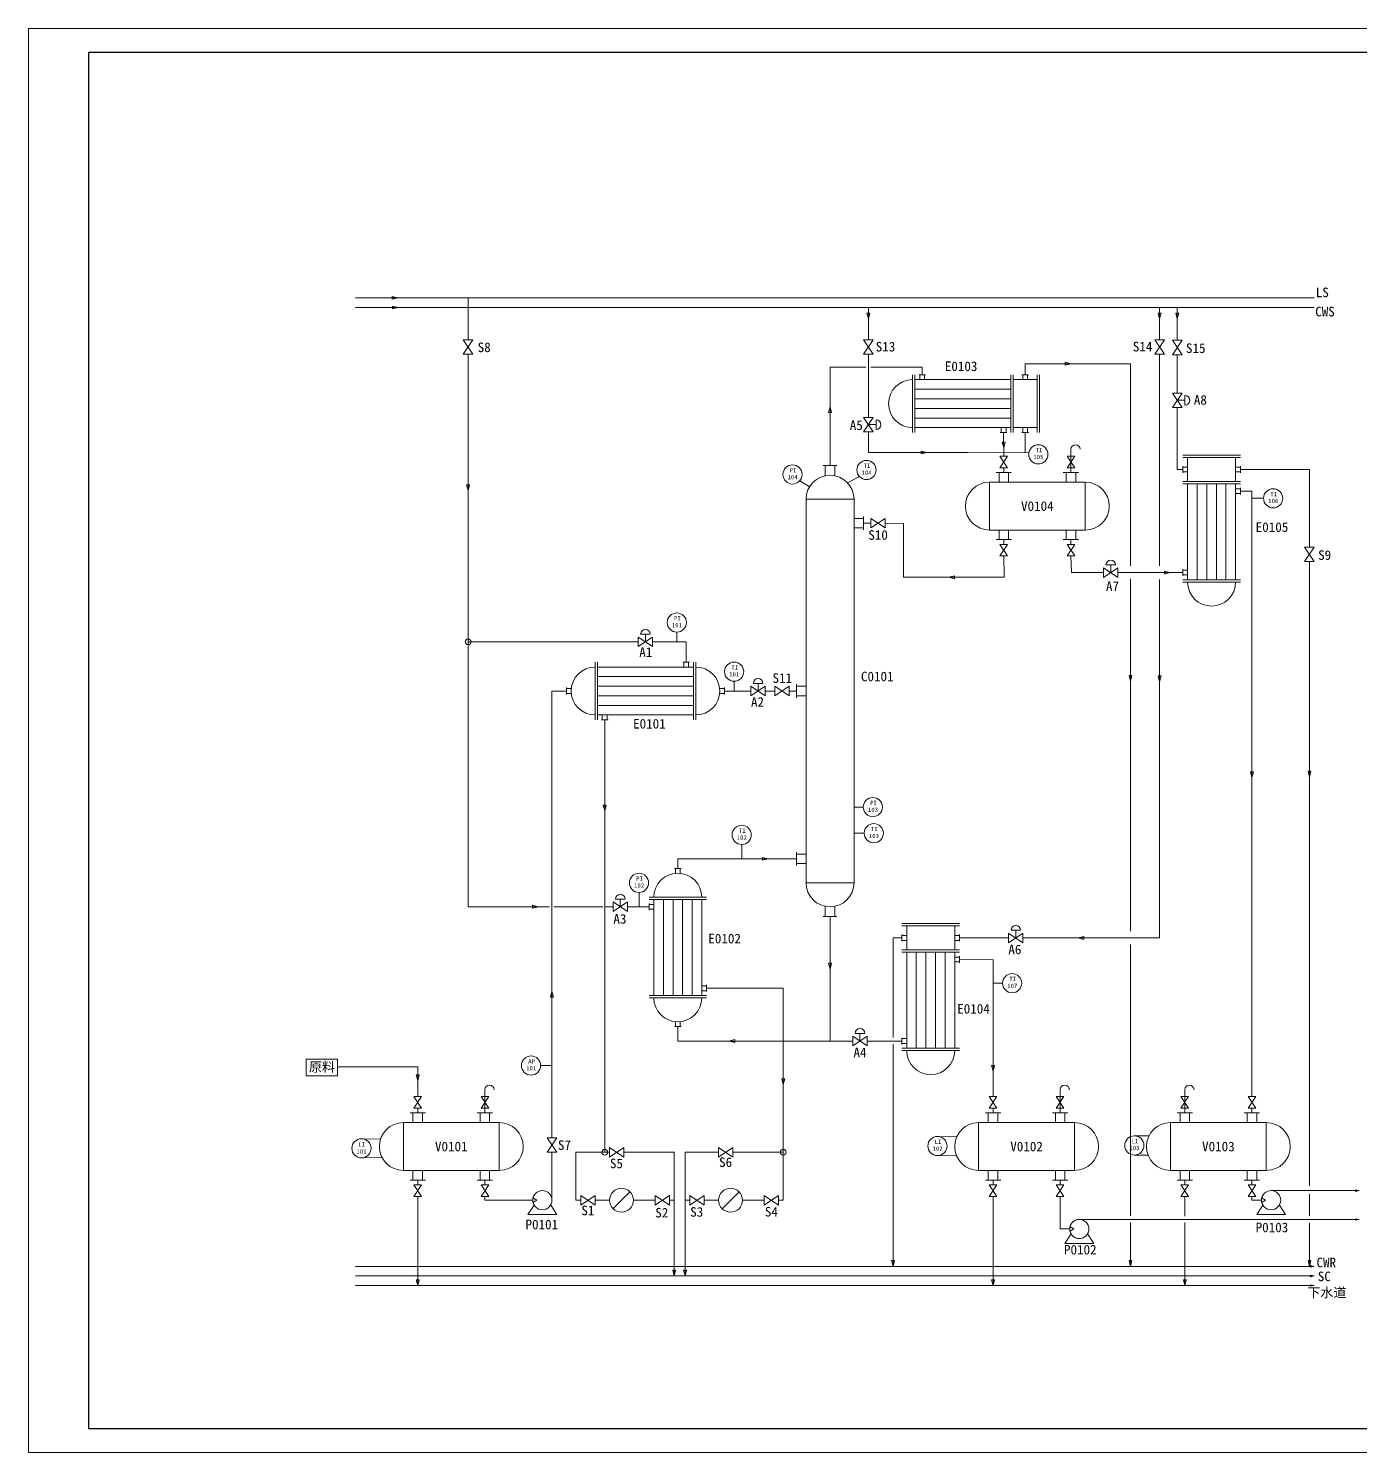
# Model space of a CAD drawing. Header units: millimetres. Extents: x 983 to 1824, y 57 to 651.
# Drawn here: x 983 to 1539, y 57 to 651 of the extents above; entities that cross this region are included whole.
import ezdxf
from ezdxf.enums import TextEntityAlignment as Align

# ---------------------------------------------------------------- set-up
doc = ezdxf.new("R2010")
doc.units = ezdxf.units.MM
doc.layers.add('TK', color=7, linetype='Continuous')
for name, color, linetype, lineweight in [('文字', 7, 'Continuous', 15), ('粗实线', 255, 'Continuous', 30), ('细实线', 255, 'Continuous', 15)]:
    doc.layers.add(name, color=color, linetype=linetype, lineweight=lineweight)
doc.styles.get("Standard").update_dxf_attribs({"font": ''})
doc.styles.get('Standard').set_extended_font_data('SimSun')

msp = doc.modelspace()

# ---------------------------------------------------------------- linework, layer by layer
at = {"layer": 'TK', "color": 0, "lineweight": 13}
for p, q in [((1271.34, 180.24), (1271.34, 184.24)), ((1271.34, 184.24), (1277.34, 180.24)), ((1277.34, 184.24), (1271.34, 180.24)), ((1277.34, 180.24), (1277.34, 184.24)), ((1259.34, 160.24), (1259.34, 164.24)), ((1259.34, 164.24), (1265.34, 160.24)), ((1265.34, 164.24), (1259.34, 160.24)), ((1265.34, 160.24), (1265.34, 164.24)), ((1290.34, 160.24), (1290.34, 164.24)), ((1290.34, 164.24), (1296.34, 160.24)), ((1296.34, 164.24), (1290.34, 160.24)), ((1296.34, 160.24), (1296.34, 164.24))]:
    msp.add_line(p, q, dxfattribs=at)
at = {"layer": '文字'}
for p, q in [((1824.46, 651), (983.46, 651)), ((983.46, 651), (983.46, 57)), ((983.46, 57), (1824.46, 57))]:
    msp.add_line(p, q, dxfattribs=at)
at = {"layer": '粗实线'}
for p, q in [((1814.46, 641), (1008.46, 641)), ((1008.46, 641), (1008.46, 67)), ((1008.46, 67), (1814.46, 67))]:
    msp.add_line(p, q, dxfattribs=at)
at = {"layer": '粗实线', "color": 0, "lineweight": 13}
for p, q in [((1254.32, 304.64), (1297.34, 304.64)), ((1298.34, 250.64), (1266.84, 250.64)), ((1298.34, 182.24), (1298.34, 250.64)), ((1319.84, 228.64), (1254.37, 228.64))]:
    msp.add_line(p, q, dxfattribs=at)
at = {"layer": '细实线', "color": 0, "lineweight": 13}
for p, q in [((1119.84, 538.63), (1519.84, 538.63)), ((1119.84, 534.63), (1519.84, 534.63)), ((1135.16, 538.03), (1135.16, 539.23)), ((1135.16, 539.23), (1137.56, 538.63)), ((1137.56, 538.63), (1135.16, 538.03)), ((1135.28, 534.03), (1135.28, 535.23)), ((1135.28, 535.23), (1137.68, 534.63)), ((1137.68, 534.63), (1135.28, 534.03)), ((1166.84, 523.13), (1166.84, 538.63)), ((1333.84, 523.13), (1333.84, 534.63)), ((1455.34, 523.13), (1455.34, 534.63)), ((1462.7, 522.92), (1462.7, 534.63)), ((1333.84, 529.83), (1333.24, 532.23)), ((1333.24, 532.23), (1334.44, 532.23)), ((1334.44, 532.23), (1333.84, 529.83)), ((1455.34, 529.83), (1454.74, 532.23)), ((1454.74, 532.23), (1455.94, 532.23)), ((1455.94, 532.23), (1455.34, 529.83)), ((1462.7, 529.83), (1462.1, 532.23)), ((1462.1, 532.23), (1463.3, 532.23)), ((1463.3, 532.23), (1462.7, 529.83)), ((1166.84, 521.13), (1166.84, 523.13)), ((1333.84, 521.13), (1333.84, 523.13)), ((1455.34, 521.13), (1455.34, 523.13)), ((1462.7, 520.92), (1462.7, 522.92)), ((1164.84, 515.14), (1168.84, 521.13)), ((1168.84, 521.13), (1164.84, 521.13)), ((1164.84, 521.13), (1168.84, 515.14)), ((1331.84, 515.14), (1335.84, 521.13)), ((1335.84, 521.13), (1331.84, 521.13)), ((1331.84, 521.13), (1335.84, 515.14)), ((1453.34, 515.14), (1457.34, 521.13)), ((1457.34, 521.13), (1453.34, 521.13)), ((1453.34, 521.13), (1457.34, 515.14)), ((1460.7, 514.92), (1464.7, 520.92)), ((1464.7, 520.92), (1460.7, 520.92)), ((1460.7, 520.92), (1464.7, 514.92)), ((1168.84, 515.14), (1164.84, 515.14)), ((1166.84, 515.14), (1166.84, 513.14)), ((1166.84, 513.14), (1166.84, 395.14)), ((1335.84, 515.14), (1331.84, 515.14)), ((1333.84, 515.14), (1333.84, 513.14)), ((1333.84, 513.14), (1333.84, 490.75)), ((1399.25, 507.14), (1399.25, 511.14)), ((1399.25, 511.14), (1443.21, 511.14)), ((1415.97, 510.54), (1415.97, 511.74)), ((1415.97, 511.74), (1418.37, 511.14)), ((1418.37, 511.14), (1415.97, 510.54)), ((1457.34, 515.14), (1453.34, 515.14)), ((1455.34, 515.14), (1455.34, 426.91)), ((1464.7, 514.92), (1460.7, 514.92)), ((1462.7, 514.92), (1462.7, 512.92)), ((1462.7, 512.92), (1462.7, 500.92)), ((1317.84, 468.64), (1317.84, 509.67)), ((1332.74, 509.67), (1317.87, 509.67)), ((1352.25, 506.51), (1352.25, 482.51)), ((1353.25, 506.51), (1353.25, 482.51)), ((1357.65, 506.51), (1354.85, 506.51)), ((1355.25, 504.51), (1355.25, 506.51)), ((1356.25, 506.51), (1356.25, 509.67)), ((1357.25, 504.51), (1357.25, 506.51)), ((1393.25, 506.51), (1393.25, 482.51)), ((1394.25, 506.51), (1394.25, 482.51)), ((1400.65, 506.51), (1397.85, 506.51)), ((1398.25, 504.51), (1398.25, 506.51)), ((1399.25, 506.51), (1399.25, 507.01)), ((1400.25, 504.51), (1400.25, 506.51)), ((1404.25, 506.51), (1404.25, 482.51)), ((1405.25, 506.51), (1405.25, 482.51)), ((1353.25, 504.51), (1393.25, 504.51)), ((1353.25, 500.51), (1393.25, 500.51)), ((1394.25, 504.51), (1404.25, 504.51)), ((1462.7, 498.92), (1462.7, 500.92)), ((1317.24, 490.8), (1317.84, 493.2)), ((1317.84, 493.2), (1318.44, 490.8)), ((1353.25, 496.51), (1393.25, 496.51)), ((1460.7, 498.92), (1464.7, 498.92)), ((1464.7, 498.92), (1460.7, 492.92)), ((1464.7, 492.92), (1460.7, 498.92)), ((1462.7, 495.92), (1465.9, 495.92)), ((1465.9, 497.92), (1465.9, 493.92)), ((1318.44, 490.8), (1317.24, 490.8)), ((1331.84, 488.75), (1335.84, 488.75)), ((1335.84, 488.75), (1331.84, 482.75)), ((1335.84, 482.75), (1331.84, 488.75)), ((1333.84, 488.75), (1333.84, 490.75)), ((1337.04, 487.75), (1337.04, 483.75)), ((1353.25, 492.51), (1393.25, 492.51)), ((1353.25, 488.51), (1393.25, 488.51)), ((1460.7, 492.92), (1464.7, 492.92)), ((1462.7, 492.92), (1462.7, 490.92)), ((1462.7, 467.04), (1462.7, 490.92)), ((1331.84, 482.75), (1335.84, 482.75)), ((1333.84, 485.75), (1337.04, 485.75)), ((1333.84, 482.75), (1333.84, 474.14)), ((1353.25, 484.51), (1393.25, 484.51)), ((1391.65, 482.51), (1388.85, 482.51)), ((1389.25, 484.51), (1389.25, 482.51)), ((1390.25, 482.51), (1390.25, 482.51)), ((1390.25, 482.51), (1390.33, 472.57)), ((1391.25, 484.51), (1391.25, 482.51)), ((1394.25, 484.51), (1404.25, 484.51)), ((1400.65, 482.51), (1397.85, 482.51)), ((1398.25, 484.51), (1398.25, 482.51)), ((1399.25, 482.51), (1399.25, 474.01)), ((1400.25, 484.51), (1400.25, 482.51)), ((1390.3, 476.05), (1389.7, 478.45)), ((1389.7, 478.45), (1390.9, 478.45)), ((1390.9, 478.45), (1390.3, 476.05)), ((1418.33, 467.77), (1418.33, 475.45)), ((1375.34, 474.14), (1333.84, 474.14)), ((1355.85, 473.54), (1355.85, 474.74)), ((1355.85, 474.74), (1358.25, 474.14)), ((1358.25, 474.14), (1355.85, 473.54)), ((1400.79, 474.01), (1375.34, 474.14)), ((1388.73, 467.77), (1391.93, 472.57)), ((1391.93, 472.57), (1388.73, 472.57)), ((1388.73, 472.57), (1391.93, 467.77)), ((1416.73, 467.77), (1419.93, 472.57)), ((1419.93, 472.57), (1416.73, 472.57)), ((1416.73, 472.57), (1419.93, 467.77)), ((1418.33, 472.57), (1418.33, 474.17)), ((1465.01, 473.04), (1489.01, 473.04)), ((1465.01, 472.04), (1489.01, 472.04)), ((1467.01, 462.04), (1467.01, 472.04)), ((1487.01, 462.04), (1487.01, 472.04)), ((1315.04, 468.64), (1320.64, 468.64)), ((1315.84, 464.44), (1315.84, 468.64)), ((1319.84, 464.44), (1319.84, 468.64)), ((1387.13, 465.77), (1393.53, 465.77)), ((1388.33, 461.77), (1388.33, 465.77)), ((1391.93, 467.77), (1388.73, 467.77)), ((1390.33, 465.77), (1390.33, 467.77)), ((1390.33, 467.77), (1390.33, 466.17)), ((1392.33, 461.77), (1392.33, 465.77)), ((1421.53, 465.77), (1415.13, 465.77)), ((1416.33, 461.77), (1416.33, 465.77)), ((1419.93, 467.77), (1416.73, 467.77)), ((1418.33, 465.77), (1418.33, 467.77)), ((1418.33, 467.77), (1418.33, 466.17)), ((1420.33, 461.77), (1420.33, 465.77)), ((1465.01, 467.04), (1462.7, 467.04)), ((1465.01, 468.44), (1465.01, 465.64)), ((1467.01, 468.04), (1465.01, 468.04)), ((1467.01, 466.04), (1465.01, 466.04)), ((1487.01, 468.04), (1489.01, 468.04)), ((1487.01, 466.04), (1489.01, 466.04)), ((1489.01, 468.44), (1489.01, 465.64)), ((1489.01, 467.04), (1517.84, 467.04)), ((1517.84, 467.04), (1517.84, 436.64)), ((1166.84, 458.29), (1166.24, 460.69)), ((1166.24, 460.69), (1167.44, 460.69)), ((1167.44, 460.69), (1166.84, 458.29)), ((1424.33, 461.77), (1384.33, 461.77)), ((1384.33, 461.77), (1384.33, 441.77)), ((1424.33, 441.77), (1424.33, 461.77)), ((1465.01, 462.04), (1489.01, 462.04)), ((1465.01, 461.04), (1489.01, 461.04)), ((1467.01, 421.04), (1467.01, 461.04)), ((1471.01, 421.04), (1471.01, 461.04)), ((1475.01, 421.04), (1475.01, 461.04)), ((1479.01, 421.04), (1479.01, 461.04)), ((1483.01, 421.04), (1483.01, 461.04)), ((1487.01, 421.04), (1487.01, 461.04)), ((1487.01, 459.04), (1489.01, 459.04)), ((1489.01, 459.44), (1489.01, 456.64)), ((1489.01, 458.04), (1493.84, 458.04)), ((1493.84, 205.44), (1493.84, 458.04)), ((1327.84, 454.64), (1307.84, 454.64)), ((1307.84, 454.64), (1307.84, 294.64)), ((1327.84, 294.64), (1327.84, 454.64)), ((1487.01, 457.04), (1489.01, 457.04)), ((1327.84, 446.64), (1331.84, 446.64)), ((1331.84, 447.44), (1331.84, 441.84)), ((1334.84, 442.64), (1334.84, 446.64)), ((1334.84, 446.64), (1340.84, 442.64)), ((1340.84, 446.64), (1334.84, 442.64)), ((1340.84, 442.64), (1340.84, 446.64)), ((1327.84, 442.64), (1331.84, 442.64)), ((1331.84, 444.64), (1332.84, 444.64)), ((1334.84, 444.64), (1332.84, 444.64)), ((1348.53, 444.57), (1340.84, 444.62)), ((1348.53, 444.57), (1348.53, 422.08)), ((1384.33, 441.77), (1424.33, 441.77)), ((1388.33, 441.77), (1388.33, 437.77)), ((1392.33, 441.77), (1392.33, 437.77)), ((1416.33, 441.77), (1416.33, 437.77)), ((1420.33, 441.77), (1420.33, 437.77)), ((1387.13, 437.77), (1393.53, 437.77)), ((1388.73, 435.77), (1391.93, 435.77)), ((1391.93, 435.77), (1388.73, 430.97)), ((1391.93, 430.97), (1388.73, 435.77)), ((1390.33, 437.77), (1390.33, 435.77)), ((1390.33, 435.77), (1390.33, 437.37)), ((1421.53, 437.77), (1415.13, 437.77)), ((1416.73, 435.77), (1419.93, 435.77)), ((1419.93, 435.77), (1416.73, 430.97)), ((1419.93, 430.97), (1416.73, 435.77)), ((1418.33, 437.77), (1418.33, 435.77)), ((1418.33, 435.77), (1418.33, 437.37)), ((1515.84, 428.64), (1519.84, 434.64)), ((1519.84, 434.64), (1515.84, 434.64)), ((1515.84, 434.64), (1519.84, 428.64)), ((1517.84, 434.64), (1517.84, 436.64)), ((1388.73, 430.97), (1391.93, 430.97)), ((1390.45, 422.08), (1390.36, 430.97)), ((1416.73, 430.97), (1419.93, 430.97)), ((1418.52, 424.04), (1418.33, 430.97)), ((1519.84, 428.64), (1515.84, 428.64)), ((1517.84, 428.64), (1517.84, 426.64)), ((1517.84, 428.64), (1517.84, 168.18)), ((1348.53, 422.08), (1390.45, 422.08)), ((1367.32, 422.08), (1369.72, 422.68)), ((1369.72, 421.48), (1367.32, 422.08)), ((1369.72, 422.68), (1369.72, 421.48)), ((1431.96, 424.04), (1418.52, 424.04)), ((1431.96, 422.04), (1431.96, 426.04)), ((1431.96, 426.04), (1437.96, 422.04)), ((1437.96, 426.04), (1431.96, 422.04)), ((1432.96, 427.24), (1436.96, 427.24)), ((1434.96, 424.04), (1434.96, 427.24)), ((1437.96, 422.04), (1437.96, 426.04)), ((1465.01, 424.04), (1437.96, 424.04)), ((1457.37, 423.44), (1457.37, 424.64)), ((1457.37, 424.64), (1459.77, 424.04)), ((1459.77, 424.04), (1457.37, 423.44)), ((1465.01, 425.44), (1465.01, 422.64)), ((1467.01, 425.04), (1465.01, 425.04)), ((1467.01, 423.04), (1465.01, 423.04)), ((1443.21, 421.37), (1443.21, 274.49)), ((1455.34, 421.14), (1455.34, 271.62)), ((1465.01, 421.04), (1489.01, 421.04)), ((1465.01, 420.04), (1489.01, 420.04)), ((1238.84, 398.34), (1242.84, 398.34)), ((1240.84, 395.14), (1240.84, 398.34)), ((1166.84, 395.14), (1166.84, 284.64)), ((1235.84, 395.14), (1166.84, 395.14)), ((1237.84, 395.14), (1235.84, 395.14)), ((1237.84, 393.14), (1237.84, 397.14)), ((1237.84, 397.14), (1243.84, 393.14)), ((1243.84, 397.14), (1237.84, 393.14)), ((1243.84, 393.14), (1243.84, 397.14)), ((1243.84, 395.14), (1245.84, 395.14)), ((1257.84, 395.14), (1245.84, 395.14)), ((1257.84, 386.64), (1257.84, 395.14)), ((1219.84, 386.64), (1219.84, 362.64)), ((1220.84, 386.64), (1220.84, 362.64)), ((1259.24, 386.64), (1256.44, 386.64)), ((1256.84, 384.64), (1256.84, 386.64)), ((1258.84, 384.64), (1258.84, 386.64)), ((1260.84, 386.64), (1260.84, 362.64)), ((1261.84, 386.64), (1261.84, 362.64)), ((1220.84, 384.64), (1260.84, 384.64)), ((1220.84, 380.64), (1260.84, 380.64)), ((1443.21, 378.72), (1442.61, 381.12)), ((1442.61, 381.12), (1443.81, 381.12)), ((1443.81, 381.12), (1443.21, 378.72)), ((1455.34, 378.51), (1454.74, 380.91)), ((1454.74, 380.91), (1455.94, 380.91)), ((1455.94, 380.91), (1455.34, 378.51)), ((1201.84, 190.24), (1201.84, 374.64)), ((1201.84, 374.64), (1206.84, 374.64)), ((1207.84, 374.64), (1206.84, 374.64)), ((1207.84, 376.04), (1207.84, 373.24)), ((1207.84, 375.64), (1210.04, 375.64)), ((1220.84, 376.64), (1260.84, 376.64)), ((1273.84, 375.64), (1271.64, 375.64)), ((1273.84, 376.04), (1273.84, 373.24)), ((1273.84, 374.64), (1274.84, 374.64)), ((1274.84, 374.64), (1276.84, 374.64)), ((1284.84, 374.64), (1276.84, 374.64)), ((1284.84, 372.64), (1284.84, 376.64)), ((1284.84, 376.64), (1290.84, 372.64)), ((1290.84, 376.64), (1284.84, 372.64)), ((1285.84, 377.84), (1289.84, 377.84)), ((1287.84, 374.64), (1287.84, 377.84)), ((1290.84, 372.64), (1290.84, 376.64)), ((1290.84, 374.64), (1292.84, 374.64)), ((1294.84, 374.64), (1292.84, 374.64)), ((1294.84, 372.64), (1294.84, 376.64)), ((1294.84, 376.64), (1300.84, 372.64)), ((1300.84, 376.64), (1294.84, 372.64)), ((1300.84, 372.64), (1300.84, 376.64)), ((1300.84, 374.64), (1302.84, 374.64)), ((1303.84, 374.64), (1302.84, 374.64)), ((1303.84, 377.44), (1303.84, 371.84)), ((1307.84, 376.64), (1303.84, 376.64)), ((1207.84, 373.64), (1210.04, 373.64)), ((1220.84, 372.64), (1260.84, 372.64)), ((1220.84, 368.64), (1260.84, 368.64)), ((1273.84, 373.64), (1271.64, 373.64)), ((1307.84, 372.64), (1303.84, 372.64)), ((1220.84, 364.64), (1260.84, 364.64)), ((1225.24, 362.64), (1222.44, 362.64)), ((1222.84, 364.64), (1222.84, 362.64)), ((1223.84, 362.64), (1223.84, 362.14)), ((1224.84, 364.64), (1224.84, 362.64)), ((1223.84, 182.24), (1223.84, 362.14)), ((1493.84, 338.53), (1493.24, 340.93)), ((1493.24, 340.93), (1494.44, 340.93)), ((1494.44, 340.93), (1493.84, 338.53)), ((1517.84, 338.77), (1517.24, 341.17)), ((1517.24, 341.17), (1518.44, 341.17)), ((1518.44, 341.17), (1517.84, 338.77)), ((1223.84, 324.61), (1223.24, 327.01)), ((1223.24, 327.01), (1224.44, 327.01)), ((1224.44, 327.01), (1223.84, 324.61)), ((1254.34, 300.64), (1254.32, 304.64)), ((1281.34, 304.64), (1302.84, 304.64)), ((1289.69, 304.04), (1289.69, 305.24)), ((1289.69, 305.24), (1292.09, 304.64)), ((1292.09, 304.64), (1289.69, 304.04)), ((1303.84, 304.64), (1302.84, 304.64)), ((1303.84, 301.84), (1303.84, 307.44)), ((1307.84, 306.64), (1303.84, 306.64)), ((1252.94, 300.64), (1255.74, 300.64)), ((1253.34, 300.64), (1253.34, 298.44)), ((1255.34, 300.64), (1255.34, 298.44)), ((1307.84, 302.64), (1303.84, 302.64)), ((1307.84, 294.64), (1327.84, 294.64)), ((1193.74, 284.04), (1193.74, 285.24)), ((1193.74, 285.24), (1196.14, 284.64)), ((1227.34, 282.64), (1227.34, 286.64)), ((1227.34, 286.64), (1233.34, 282.64)), ((1233.34, 286.64), (1227.34, 282.64)), ((1228.34, 287.84), (1232.34, 287.84)), ((1230.34, 284.64), (1230.34, 287.84)), ((1233.34, 282.64), (1233.34, 286.64)), ((1242.34, 288.64), (1266.34, 288.64)), ((1242.34, 287.64), (1266.34, 287.64)), ((1242.34, 286.04), (1242.34, 283.24)), ((1244.34, 285.64), (1242.34, 285.64)), ((1244.34, 247.64), (1244.34, 287.64)), ((1248.34, 247.64), (1248.34, 287.64)), ((1252.34, 247.64), (1252.34, 287.64)), ((1256.34, 247.64), (1256.34, 287.64)), ((1260.34, 247.64), (1260.34, 287.64)), ((1264.34, 247.64), (1264.34, 287.64)), ((1196.14, 284.64), (1193.74, 284.04)), ((1202.62, 284.62), (1223.21, 284.64)), ((1227.34, 284.64), (1224.35, 284.64)), ((1227.34, 284.64), (1225.34, 284.64)), ((1233.34, 284.64), (1235.34, 284.64)), ((1242.34, 284.64), (1233.34, 284.64)), ((1242.34, 284.64), (1241.84, 284.64)), ((1244.34, 283.64), (1242.34, 283.64)), ((1315.04, 280.64), (1320.64, 280.64)), ((1315.84, 284.84), (1315.84, 280.64)), ((1317.84, 280.64), (1317.84, 279.64)), ((1317.84, 279.64), (1317.84, 228.64)), ((1319.84, 284.84), (1319.84, 280.64)), ((1347.84, 277.64), (1371.84, 277.64)), ((1347.84, 276.64), (1371.84, 276.64)), ((1349.84, 266.64), (1349.84, 276.64)), ((1369.84, 266.64), (1369.84, 276.64)), ((1392.34, 269.64), (1392.34, 273.64)), ((1392.34, 273.64), (1398.34, 269.64)), ((1398.34, 273.64), (1392.34, 269.64)), ((1393.34, 274.84), (1397.34, 274.84)), ((1395.34, 271.64), (1395.34, 274.84)), ((1398.34, 269.64), (1398.34, 273.64)), ((1347.84, 271.64), (1344.13, 271.64)), ((1344.13, 271.64), (1344.13, 230.15)), ((1347.84, 273.04), (1347.84, 270.24)), ((1349.84, 272.64), (1347.84, 272.64)), ((1349.84, 270.64), (1347.84, 270.64)), ((1369.84, 272.64), (1371.84, 272.64)), ((1369.84, 270.64), (1371.84, 270.64)), ((1371.84, 273.04), (1371.84, 270.24)), ((1371.84, 271.64), (1372.34, 271.64)), ((1372.34, 271.64), (1390.34, 271.64)), ((1392.34, 271.64), (1390.34, 271.64)), ((1398.34, 271.64), (1455.34, 271.62)), ((1421.33, 271.63), (1423.73, 272.23)), ((1423.73, 271.03), (1421.33, 271.63)), ((1423.73, 272.23), (1423.73, 271.03)), ((1443.21, 268.91), (1443.21, 155.75)), ((1347.84, 266.64), (1371.84, 266.64)), ((1347.84, 265.64), (1371.84, 265.64)), ((1349.84, 225.64), (1349.84, 265.64)), ((1353.84, 225.64), (1353.84, 265.64)), ((1357.84, 225.64), (1357.84, 265.64)), ((1361.84, 225.64), (1361.84, 265.64)), ((1365.84, 225.64), (1365.84, 265.64)), ((1369.84, 225.64), (1369.84, 265.64)), ((1369.84, 263.64), (1371.84, 263.64)), ((1369.84, 261.64), (1371.84, 261.64)), ((1371.84, 264.04), (1371.84, 261.24)), ((1371.84, 262.64), (1385.84, 262.54)), ((1385.84, 207.04), (1385.84, 262.54)), ((1317.84, 258.68), (1317.24, 261.08)), ((1317.24, 261.08), (1318.44, 261.08)), ((1318.44, 261.08), (1317.84, 258.68)), ((1264.34, 251.64), (1266.34, 251.64)), ((1264.34, 249.64), (1266.34, 249.64)), ((1266.34, 252.04), (1266.34, 249.24)), ((1266.34, 250.64), (1266.84, 250.64)), ((1201.24, 246.87), (1201.84, 249.27)), ((1202.44, 246.87), (1201.24, 246.87)), ((1201.84, 249.27), (1202.44, 246.87)), ((1242.34, 247.64), (1266.34, 247.64)), ((1242.34, 246.64), (1266.34, 246.64)), ((1252.94, 234.64), (1255.74, 234.64)), ((1253.34, 234.64), (1253.34, 236.84)), ((1254.34, 234.64), (1254.37, 228.64)), ((1255.34, 234.64), (1255.34, 236.84)), ((1328.34, 231.84), (1332.34, 231.84)), ((1330.34, 228.64), (1330.34, 231.84)), ((1275.68, 228.64), (1278.08, 229.24)), ((1278.08, 228.04), (1275.68, 228.64)), ((1278.08, 229.24), (1278.08, 228.04)), ((1327.34, 228.64), (1317.84, 228.64)), ((1327.34, 226.64), (1327.34, 230.64)), ((1327.34, 230.64), (1333.34, 226.64)), ((1333.34, 230.64), (1327.34, 226.64)), ((1333.34, 226.64), (1333.34, 230.64)), ((1333.34, 228.64), (1335.34, 228.64)), ((1335.34, 228.64), (1347.34, 228.64)), ((1347.84, 228.64), (1347.34, 228.64)), ((1347.84, 230.04), (1347.84, 227.24)), ((1349.84, 229.64), (1347.84, 229.64)), ((1349.84, 227.64), (1347.84, 227.64)), ((1347.84, 225.64), (1371.84, 225.64)), ((1347.84, 224.64), (1371.84, 224.64)), ((1145.84, 212.08), (1145.24, 214.48)), ((1145.24, 214.48), (1146.44, 214.48)), ((1145.84, 205.44), (1145.84, 217.87)), ((1146.44, 214.48), (1145.84, 212.08)), ((1385.84, 216), (1385.24, 218.4)), ((1385.24, 218.4), (1386.44, 218.4)), ((1386.44, 218.4), (1385.84, 216)), ((1173.84, 200.64), (1173.84, 208.32)), ((1298.34, 210.51), (1297.74, 212.91)), ((1297.74, 212.91), (1298.94, 212.91)), ((1298.94, 212.91), (1298.34, 210.51)), ((1413.84, 200.64), (1413.84, 208.32)), ((1465.84, 200.64), (1465.84, 208.32)), ((1144.24, 200.64), (1147.44, 205.44)), ((1147.44, 205.44), (1144.24, 205.44)), ((1144.24, 205.44), (1147.44, 200.64)), ((1172.24, 200.64), (1175.44, 205.44)), ((1175.44, 205.44), (1172.24, 205.44)), ((1172.24, 205.44), (1175.44, 200.64)), ((1173.84, 205.44), (1173.84, 207.04)), ((1384.24, 200.64), (1387.44, 205.44)), ((1387.44, 205.44), (1384.24, 205.44)), ((1384.24, 205.44), (1387.44, 200.64)), ((1385.84, 205.44), (1385.84, 207.04)), ((1412.24, 200.64), (1415.44, 205.44)), ((1415.44, 205.44), (1412.24, 205.44)), ((1412.24, 205.44), (1415.44, 200.64)), ((1413.84, 205.44), (1413.84, 207.04)), ((1464.24, 200.64), (1467.44, 205.44)), ((1467.44, 205.44), (1464.24, 205.44)), ((1464.24, 205.44), (1467.44, 200.64)), ((1465.84, 205.44), (1465.84, 207.04)), ((1492.24, 200.64), (1495.44, 205.44)), ((1495.44, 205.44), (1492.24, 205.44)), ((1492.24, 205.44), (1495.44, 200.64)), ((1142.64, 198.64), (1149.04, 198.64)), ((1143.84, 194.64), (1143.84, 198.64)), ((1147.44, 200.64), (1144.24, 200.64)), ((1145.84, 198.64), (1145.84, 200.64)), ((1145.84, 200.64), (1145.84, 199.04)), ((1147.84, 194.64), (1147.84, 198.64)), ((1177.04, 198.64), (1170.64, 198.64)), ((1171.84, 194.64), (1171.84, 198.64)), ((1175.44, 200.64), (1172.24, 200.64)), ((1173.84, 198.64), (1173.84, 200.64)), ((1173.84, 200.64), (1173.84, 199.04)), ((1175.84, 194.64), (1175.84, 198.64)), ((1382.64, 198.64), (1389.04, 198.64)), ((1383.84, 194.64), (1383.84, 198.64)), ((1387.44, 200.64), (1384.24, 200.64)), ((1385.84, 198.64), (1385.84, 200.64)), ((1385.84, 200.64), (1385.84, 199.04)), ((1387.84, 194.64), (1387.84, 198.64)), ((1417.04, 198.64), (1410.64, 198.64)), ((1411.84, 194.64), (1411.84, 198.64)), ((1415.44, 200.64), (1412.24, 200.64)), ((1413.84, 198.64), (1413.84, 200.64)), ((1413.84, 200.64), (1413.84, 199.04)), ((1415.84, 194.64), (1415.84, 198.64)), ((1462.64, 198.64), (1469.04, 198.64)), ((1463.84, 194.64), (1463.84, 198.64)), ((1467.44, 200.64), (1464.24, 200.64)), ((1465.84, 198.64), (1465.84, 200.64)), ((1465.84, 200.64), (1465.84, 199.04)), ((1467.84, 194.64), (1467.84, 198.64)), ((1497.04, 198.64), (1490.64, 198.64)), ((1491.84, 194.64), (1491.84, 198.64)), ((1495.44, 200.64), (1492.24, 200.64)), ((1493.84, 198.64), (1493.84, 200.64)), ((1493.84, 200.64), (1493.84, 199.04)), ((1495.84, 194.64), (1495.84, 198.64)), ((1179.84, 194.64), (1139.84, 194.64)), ((1139.84, 194.64), (1139.84, 174.64)), ((1179.84, 174.64), (1179.84, 194.64)), ((1201.84, 188.24), (1201.84, 190.24)), ((1419.84, 194.64), (1379.84, 194.64)), ((1379.84, 194.64), (1379.84, 174.64)), ((1419.84, 174.64), (1419.84, 194.64)), ((1499.84, 194.64), (1459.84, 194.64)), ((1459.84, 194.64), (1459.84, 174.64)), ((1499.84, 174.64), (1499.84, 194.64)), ((1199.84, 182.24), (1203.84, 188.24)), ((1203.84, 188.24), (1199.84, 188.24)), ((1199.84, 188.24), (1203.84, 182.24)), ((1225.84, 180.24), (1225.84, 184.24)), ((1225.84, 184.24), (1231.84, 180.24)), ((1231.84, 184.24), (1225.84, 180.24)), ((1231.84, 180.24), (1231.84, 184.24)), ((1203.84, 182.24), (1199.84, 182.24)), ((1201.84, 182.24), (1201.84, 180.24)), ((1201.84, 162.24), (1201.84, 180.24)), ((1211.84, 162.24), (1211.84, 182.24)), ((1211.84, 182.24), (1223.84, 182.24)), ((1225.84, 182.24), (1223.84, 182.24)), ((1231.84, 182.24), (1233.84, 182.24)), ((1252.84, 182.24), (1233.84, 182.24)), ((1252.84, 162.24), (1252.84, 182.24)), ((1257.34, 162.24), (1257.34, 182.24)), ((1257.34, 182.24), (1269.34, 182.24)), ((1271.34, 182.24), (1269.34, 182.24)), ((1277.34, 182.24), (1279.34, 182.24)), ((1279.34, 182.24), (1298.34, 182.24)), ((1298.34, 162.24), (1298.34, 182.24)), ((1139.84, 174.64), (1179.84, 174.64)), ((1143.84, 174.64), (1143.84, 170.64)), ((1147.84, 174.64), (1147.84, 170.64)), ((1171.84, 174.64), (1171.84, 170.64)), ((1175.84, 174.64), (1175.84, 170.64)), ((1379.84, 174.64), (1419.84, 174.64)), ((1383.84, 174.64), (1383.84, 170.64)), ((1387.84, 174.64), (1387.84, 170.64)), ((1411.84, 174.64), (1411.84, 170.64)), ((1415.84, 174.64), (1415.84, 170.64)), ((1459.84, 174.64), (1499.84, 174.64)), ((1463.84, 174.64), (1463.84, 170.64)), ((1467.84, 174.64), (1467.84, 170.64)), ((1491.84, 174.64), (1491.84, 170.64)), ((1495.84, 174.64), (1495.84, 170.64)), ((1142.64, 170.64), (1149.04, 170.64)), ((1144.24, 168.64), (1147.44, 168.64)), ((1147.44, 168.64), (1144.24, 163.84)), ((1147.44, 163.84), (1144.24, 168.64)), ((1145.84, 170.64), (1145.84, 168.64)), ((1145.84, 168.64), (1145.84, 170.24)), ((1177.04, 170.64), (1170.64, 170.64)), ((1172.24, 168.64), (1175.44, 168.64)), ((1175.44, 168.64), (1172.24, 163.84)), ((1175.44, 163.84), (1172.24, 168.64)), ((1173.84, 170.64), (1173.84, 168.64)), ((1173.84, 168.64), (1173.84, 170.24)), ((1382.64, 170.64), (1389.04, 170.64)), ((1384.24, 168.64), (1387.44, 168.64)), ((1387.44, 168.64), (1384.24, 163.84)), ((1387.44, 163.84), (1384.24, 168.64)), ((1385.84, 170.64), (1385.84, 168.64)), ((1385.84, 168.64), (1385.84, 170.24)), ((1417.04, 170.64), (1410.64, 170.64)), ((1412.24, 168.64), (1415.44, 168.64)), ((1415.44, 168.64), (1412.24, 163.84)), ((1415.44, 163.84), (1412.24, 168.64)), ((1413.84, 170.64), (1413.84, 168.64)), ((1413.84, 168.64), (1413.84, 170.24)), ((1462.64, 170.64), (1469.04, 170.64)), ((1464.24, 168.64), (1467.44, 168.64)), ((1467.44, 168.64), (1464.24, 163.84)), ((1467.44, 163.84), (1464.24, 168.64)), ((1465.84, 170.64), (1465.84, 168.64)), ((1465.84, 168.64), (1465.84, 170.24)), ((1497.04, 170.64), (1490.64, 170.64)), ((1492.24, 168.64), (1495.44, 168.64)), ((1495.44, 168.64), (1492.24, 163.84)), ((1495.44, 163.84), (1492.24, 168.64)), ((1493.84, 170.64), (1493.84, 168.64)), ((1493.84, 168.64), (1493.84, 170.24)), ((1537.02, 165.94), (1537.02, 166.54)), ((1537.02, 166.54), (1538.62, 166.24)), ((1144.24, 163.84), (1147.44, 163.84)), ((1145.84, 163.84), (1145.84, 162.24)), ((1145.84, 162.24), (1145.84, 126.64)), ((1172.24, 163.84), (1175.44, 163.84)), ((1173.84, 163.84), (1173.84, 162.24)), ((1173.84, 162.24), (1191.84, 162.24)), ((1193.84, 162.24), (1191.84, 162.24)), ((1193.84, 163.24), (1193.84, 161.24)), ((1195.57, 162.24), (1193.84, 163.24)), ((1193.84, 161.24), (1195.57, 162.24)), ((1213.84, 162.24), (1211.84, 162.24)), ((1213.84, 160.24), (1213.84, 164.24)), ((1213.84, 164.24), (1219.84, 160.24)), ((1219.84, 164.24), (1213.84, 160.24)), ((1219.84, 160.24), (1219.84, 164.24)), ((1219.84, 162.24), (1221.84, 162.24)), ((1225.84, 162.24), (1220.84, 162.24)), ((1221.84, 162.24), (1220.84, 162.24)), ((1234.37, 165.77), (1227.3, 158.7)), ((1235.84, 162.24), (1240.84, 162.24)), ((1240.84, 162.24), (1242.84, 162.24)), ((1244.84, 162.24), (1242.84, 162.24)), ((1244.84, 160.24), (1244.84, 164.24)), ((1244.84, 164.24), (1250.84, 160.24)), ((1250.84, 164.24), (1244.84, 160.24)), ((1250.84, 160.24), (1250.84, 164.24)), ((1250.84, 162.24), (1252.84, 162.24)), ((1252.84, 162.24), (1252.84, 130.64)), ((1259.34, 162.24), (1257.34, 162.24)), ((1257.34, 162.24), (1257.34, 130.64)), ((1265.34, 162.24), (1267.34, 162.24)), ((1271.34, 162.24), (1266.34, 162.24)), ((1267.34, 162.24), (1266.34, 162.24)), ((1279.87, 165.77), (1272.8, 158.7)), ((1281.34, 162.24), (1286.34, 162.24)), ((1286.34, 162.24), (1288.34, 162.24)), ((1290.34, 162.24), (1288.34, 162.24)), ((1296.34, 162.24), (1298.34, 162.24)), ((1384.24, 163.84), (1387.44, 163.84)), ((1385.84, 163.84), (1385.84, 162.24)), ((1385.84, 162.24), (1385.84, 126.64)), ((1412.24, 163.84), (1415.44, 163.84)), ((1413.84, 163.84), (1413.84, 162.24)), ((1413.84, 162.24), (1413.84, 150.24)), ((1464.24, 163.84), (1467.44, 163.84)), ((1465.84, 163.84), (1465.84, 155.62)), ((1492.24, 163.84), (1495.44, 163.84)), ((1493.84, 163.84), (1493.84, 162.24)), ((1493.84, 162.24), (1495.84, 162.24)), ((1497.84, 162.24), (1495.84, 162.24)), ((1497.84, 163.24), (1497.84, 161.24)), ((1499.57, 162.24), (1497.84, 163.24)), ((1497.84, 161.24), (1499.57, 162.24)), ((1501.84, 166.24), (1538.62, 166.24)), ((1538.62, 166.24), (1537.02, 165.94)), ((1194.37, 160.24), (1191.84, 156.24)), ((1191.84, 156.24), (1203.84, 156.24)), ((1203.84, 156.24), (1201.3, 160.24)), ((1498.37, 160.24), (1495.84, 156.24)), ((1495.84, 156.24), (1507.84, 156.24)), ((1507.84, 156.24), (1505.3, 160.24)), ((1537.02, 153.94), (1537.02, 154.54)), ((1537.02, 154.54), (1538.62, 154.24)), ((1417.84, 150.24), (1413.84, 150.24)), ((1417.84, 151.24), (1417.84, 149.24)), ((1419.57, 150.24), (1417.84, 151.24)), ((1417.84, 149.24), (1419.57, 150.24)), ((1421.84, 154.24), (1538.62, 154.24)), ((1465.84, 152.89), (1465.84, 126.64)), ((1538.62, 154.24), (1537.02, 153.94)), ((1418.37, 148.24), (1415.84, 144.24)), ((1415.84, 144.24), (1427.84, 144.24)), ((1427.84, 144.24), (1425.3, 148.24)), ((1344.13, 134.64), (1343.53, 137.04)), ((1343.53, 137.04), (1344.73, 137.04)), ((1344.73, 137.04), (1344.13, 134.64)), ((1443.21, 134.64), (1442.61, 137.04)), ((1442.61, 137.04), (1443.81, 137.04)), ((1443.81, 137.04), (1443.21, 134.64)), ((1517.84, 134.64), (1517.24, 137.04)), ((1517.24, 137.04), (1518.44, 137.04)), ((1518.44, 137.04), (1517.84, 134.64)), ((1119.84, 134.64), (1519.84, 134.64)), ((1252.84, 130.64), (1252.24, 133.04)), ((1252.24, 133.04), (1253.44, 133.04)), ((1253.44, 133.04), (1252.84, 130.64)), ((1257.34, 130.64), (1256.74, 133.04)), ((1256.74, 133.04), (1257.94, 133.04)), ((1257.94, 133.04), (1257.34, 130.64)), ((1518.24, 134.34), (1518.24, 134.94)), ((1518.24, 134.94), (1519.84, 134.64)), ((1519.84, 134.64), (1518.24, 134.34)), ((1518.24, 130.34), (1518.24, 130.94)), ((1518.24, 130.94), (1519.84, 130.64)), ((1119.84, 130.64), (1519.84, 130.64)), ((1119.84, 126.64), (1519.84, 126.64)), ((1145.84, 126.64), (1145.24, 129.04)), ((1145.24, 129.04), (1146.44, 129.04)), ((1146.44, 129.04), (1145.84, 126.64)), ((1385.84, 126.64), (1385.24, 129.04)), ((1385.24, 129.04), (1386.44, 129.04)), ((1386.44, 129.04), (1385.84, 126.64)), ((1465.84, 126.64), (1465.24, 129.04)), ((1465.24, 129.04), (1466.44, 129.04)), ((1466.44, 129.04), (1465.84, 126.64)), ((1519.84, 130.64), (1518.24, 130.34)), ((1518.24, 126.34), (1518.24, 126.94)), ((1518.24, 126.94), (1519.84, 126.64)), ((1519.84, 126.64), (1518.24, 126.34))]:
    msp.add_line(p, q, dxfattribs=at)
at = {"layer": '细实线'}
for p, q in [((1443.21, 511.14), (1443.21, 426.9)), ((1356.25, 509.67), (1334.83, 509.67)), ((1330.08, 464.14), (1325.19, 461.41)), ((1305.19, 462.32), (1309.29, 459.83)), ((1498.7, 455.02), (1493.84, 455.02)), ((1253.93, 399.21), (1253.93, 395.14)), ((1277.84, 378.71), (1277.84, 374.64)), ((1331.71, 326.21), (1327.84, 326.21)), ((1332.11, 315.31), (1327.84, 315.31)), ((1280.99, 310.61), (1280.99, 304.64)), ((1238.15, 290.61), (1238.15, 284.64)), ((1166.84, 284.64), (1200.78, 284.64)), ((1389.82, 252.77), (1385.84, 252.77)), ((1344.13, 134.64), (1344.13, 227.27)), ((1145.84, 217.87), (1112.6, 217.87)), ((1197.11, 218.4), (1201.84, 218.4)), ((1122.36, 187.88), (1130.34, 187.75)), ((1362.67, 188.85), (1370.7, 188.7)), ((1444.78, 189.09), (1450.91, 189.15)), ((1122.36, 179.88), (1130.94, 180.06)), ((1362.67, 180.85), (1370.63, 180.73)), ((1444.78, 181.09), (1450.49, 181.09)), ((1517.84, 155.77), (1517.84, 164.71)), ((1443.21, 134.64), (1443.21, 152.91)), ((1517.84, 134.64), (1517.84, 152.63))]:
    msp.add_line(p, q, dxfattribs=at)
msp.add_lwpolyline([(1099.34, 221.14), (1112.39, 221.14), (1112.39, 214.18), (1099.34, 214.18)], close=True, dxfattribs=at)
at = {"layer": '细实线', "color": 0, "lineweight": 13}
for centre, radius in [((1404.74, 473.35), 4), ((1333.04, 466.83), 4), ((1302.2, 464.98), 4), ((1502.7, 455.02), 4), ((1253.93, 403.21), 4), ((1166.84, 395.14), 1.2), ((1277.84, 382.71), 4), ((1335.71, 326.21), 4), ((1280.99, 314.61), 4), ((1336.11, 315.31), 4), ((1238.15, 294.61), 4), ((1393.82, 252.77), 4), ((1193.11, 218.4), 4), ((1122.36, 183.88), 4), ((1362.67, 184.85), 4), ((1444.78, 185.09), 4), ((1223.84, 182.24), 1.2), ((1298.34, 182.24), 1.2), ((1197.84, 162.24), 4), ((1501.84, 162.24), 4), ((1421.84, 150.24), 4)]:
    msp.add_circle(centre, radius, dxfattribs=at)
for centre, radius, start, end in [((1352.25, 494.51), 10, 90, 270), ((1465.9, 495.92), 2, 270, 90), ((1337.04, 485.75), 2, 270, 90), ((1420.25, 475.45), 1.92, 0, 180), ((1317.84, 454.64), 10, 0, 180), ((1384.33, 451.77), 10, 90, 270), ((1424.33, 451.77), 10, 270, 90), ((1434.96, 427.24), 2, 0, 180), ((1477.01, 420.04), 10, 180, 0), ((1240.84, 398.34), 2, 0, 180), ((1219.84, 374.64), 10, 90, 270), ((1261.84, 374.64), 10, 270, 90), ((1287.84, 377.84), 2, 0, 180), ((1254.34, 288.64), 10, 0, 180), ((1317.84, 294.64), 10, 180, 0), ((1230.34, 287.84), 2, 0, 180), ((1395.34, 274.84), 2, 0, 180), ((1254.34, 246.64), 10, 180, 0), ((1330.34, 231.84), 2, 0, 180), ((1359.84, 224.64), 10, 180, 0), ((1175.76, 208.32), 1.92, 0, 180), ((1415.76, 208.32), 1.92, 0, 180), ((1467.76, 208.32), 1.92, 0, 180), ((1139.84, 184.64), 10, 90, 270), ((1179.84, 184.64), 10, 270, 90), ((1379.84, 184.64), 10, 90, 270), ((1419.84, 184.64), 10, 270, 90), ((1459.84, 184.64), 10, 90, 270), ((1499.84, 184.64), 10, 270, 90), ((1230.84, 162.24), 5, 45, 225), ((1276.34, 162.24), 5, 45, 225), ((1230.84, 162.24), 5, 225, 45), ((1276.34, 162.24), 5, 225, 45)]:
    msp.add_arc(centre, radius, start, end, dxfattribs=at)

# ---------------------------------------------------------------- texts
for s, height, p in [('LS', 4, (1523.2, 540.91)), ('CWS', 4, (1524.33, 532.9)), ('S8', 4, (1173.56, 518)), ('S13', 4, (1340.98, 518.27)), ('S14', 4, (1448.24, 518.29)), ('S15', 4, (1470.4, 517.63)), ('E0103', 4, (1372.52, 510.09)), ('A8', 4, (1472.34, 496.07)), ('A5', 4, (1328.8, 485.52)), ('TI', 1.8, (1404.98, 475.12)), ('TI', 1.8, (1333.28, 468.6)), ('105', 1.8, (1404.77, 472.26)), ('104', 1.8, (1302.23, 463.88)), ('PI', 1.8, (1302.44, 466.75)), ('104', 1.8, (1333.07, 465.73)), ('TI', 1.8, (1502.94, 456.79)), ('V0104', 4, (1404.33, 451.77)), ('106', 1.8, (1502.73, 453.93)), ('S10', 4, (1337.89, 439.72)), ('E0105', 4, (1502.22, 443.01)), ('S9', 4, (1524.19, 431.33)), ('A7', 4, (1435.67, 418.33)), ('PI', 1.8, (1254.17, 404.98)), ('101', 1.8, (1253.97, 402.11)), ('A1', 4, (1240.98, 390.87)), ('101', 1.8, (1277.87, 381.61)), ('TI', 1.8, (1278.08, 384.48)), ('S11', 4, (1297.93, 380.04)), ('C0101', 4, (1337.54, 380.7)), ('A2', 4, (1287.58, 370.07)), ('E0101', 4, (1242.48, 360.99)), ('PI', 1.8, (1335.95, 327.98)), ('103', 1.8, (1335.75, 325.11)), ('TI', 1.8, (1281.23, 316.38)), ('103', 1.8, (1336.15, 314.21)), ('TI', 1.8, (1336.35, 317.08)), ('102', 1.8, (1281.03, 313.52)), ('PI', 1.8, (1238.39, 296.38)), ('102', 1.8, (1238.19, 293.52)), ('A3', 4, (1230.19, 279.6)), ('E0102', 4, (1273.87, 271.38)), ('A6', 4, (1394.94, 266.82)), ('TI', 1.8, (1394.06, 254.54)), ('107', 1.8, (1393.86, 251.67)), ('E0104', 4, (1377.7, 242.1)), ('A4', 4, (1330.34, 223.89)), ('原料', 4, (1105.89, 217.84)), ('AP', 1.8, (1193.35, 220.16)), ('101', 1.8, (1193.15, 217.3)), ('LI', 1.8, (1122.56, 185.43)), ('V0101', 4, (1159.84, 184.64)), ('S7', 4, (1207.05, 185.22)), ('102', 1.8, (1362.7, 183.75)), ('LI', 1.8, (1362.91, 186.62)), ('V0102', 4, (1399.84, 184.64)), ('103', 1.8, (1444.81, 184)), ('LI', 1.8, (1445.02, 186.86)), ('V0103', 4, (1479.84, 184.64)), ('101', 1.8, (1122.36, 182.56)), ('S5', 4, (1228.74, 177.59)), ('S6', 4, (1274.28, 178.09)), ('S1', 4, (1216.82, 157.99)), ('S2', 4, (1247.66, 157.03)), ('S3', 4, (1262.22, 157.36)), ('S4', 4, (1293.38, 157.44)), ('P0101', 4, (1197.61, 152.11)), ('P0103', 4, (1502.19, 150.9)), ('P0102', 4, (1422.24, 141.6)), ('CWR', 4, (1524.87, 136.27)), ('SC', 4, (1524.04, 130.46)), ('下水道', 4, (1525.09, 123.75))]:
    msp.add_text(s, height=height, dxfattribs=at).set_placement(p, align=Align.MIDDLE_CENTER)

doc.saveas('drawing.dxf')
